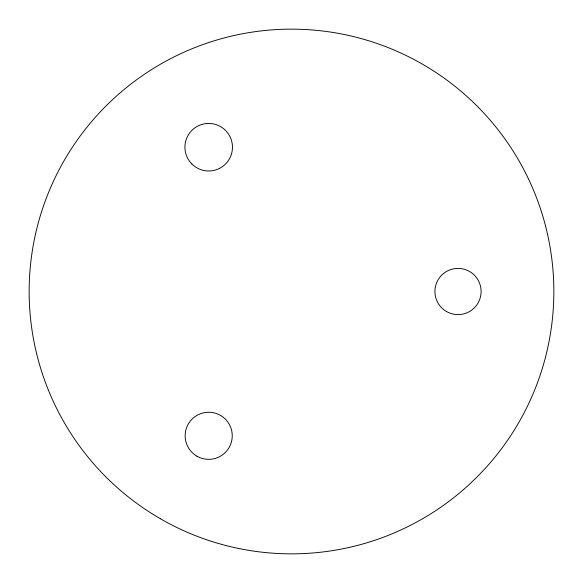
<?xml version="1.0" encoding="UTF-8"?>
<svg xmlns="http://www.w3.org/2000/svg" width="583" height="583" viewBox="0 0 583 583"><rect width="100%" height="100%" fill="white"/><g stroke="black" fill="none" stroke-linecap="round" stroke-linejoin="round"><path stroke-width="0.87" d="M191.887 164.02A23.772 23.772 0 0 0 231.662 153.358A23.772 23.772 0 0 0 202.541 124.245A23.772 23.772 0 0 0 191.887 164.02M446.469 311.504A23.094 23.094 0 0 0 481.106 291.5A23.094 23.094 0 0 0 446.469 271.496A23.094 23.094 0 0 0 446.469 311.504M196.923 456.183A23.546 23.546 0 0 0 232.245 435.793A23.546 23.546 0 0 0 196.923 415.402A23.546 23.546 0 0 0 196.923 456.183M160.325 518.702A262.35 262.35 0 0 0 553.85 291.5A262.35 262.35 0 0 0 160.325 64.298A262.35 262.35 0 0 0 160.325 518.702"/></g></svg>
